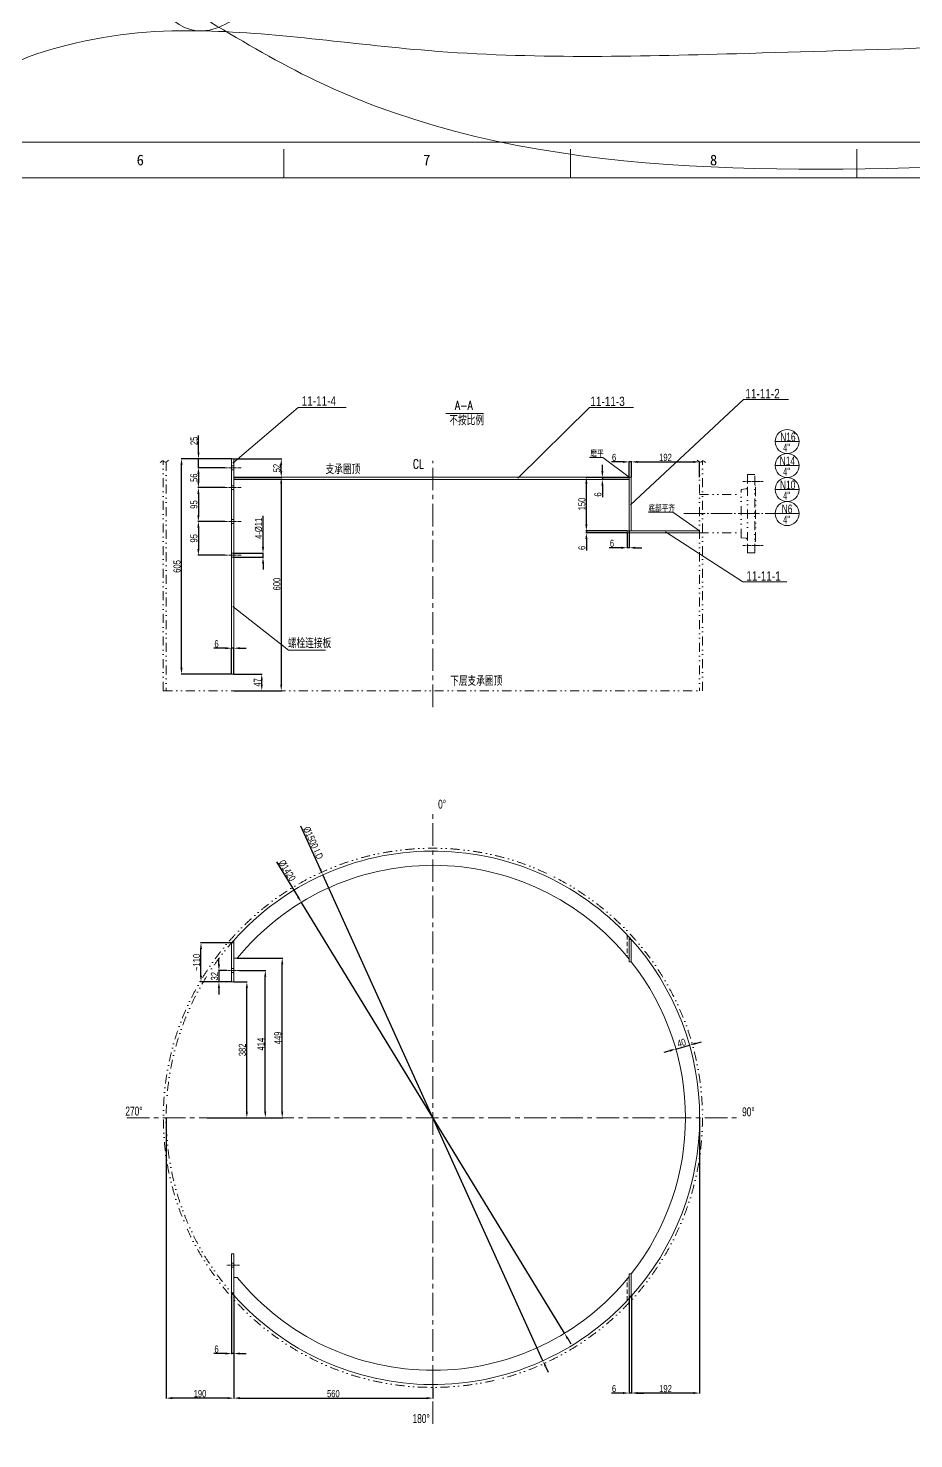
# Model space of a CAD drawing. Header units: millimetres. Extents: x 8160 to 405605, y -30951 to 80400.
# Drawn here: x 223428 to 233389, y 18346 to 34210 of the extents above; entities that cross this region are included whole.
import ezdxf

# ---------------------------------------------------------------- set-up
doc = ezdxf.new("R2010")
doc.units = ezdxf.units.MM
for name, pattern in [('ACAD_ISO04W100', [30.5, 24, -3, 0.5, -3]), ('CENTER', [50.8, 31.75, -6.35, 6.35, -6.35]), ('DIVIDE', [31.75, 12.7, -6.35, 0, -6.35, 0, -6.35]), ('HIDDEN', [9.525, 6.35, -3.175])]:
    doc.linetypes.add(name, pattern=pattern)
doc.layers.get('0').update_dxf_attribs({"lineweight": 13})
doc.layers.get('Defpoints').update_dxf_attribs({"lineweight": 13})
for name, color, linetype, lineweight in [('CENTER', 1, 'CENTER', 13), ('DIM', 7, 'Continuous', 13), ('DIVIDE', 3, 'DIVIDE', 13), ('HIDDEN', 6, 'HIDDEN', 13), ('PROFILE', 4, 'Continuous', 15), ('SEE', 2, 'Continuous', 13)]:
    doc.layers.add(name, color=color, linetype=linetype, lineweight=lineweight)
doc.styles.add('HZ', font='txt.shx', dxfattribs={"width": 0.75, "bigfont": 'tcc_hzdx.shx'})
doc.styles.add('HZDX', font='tcc_simp.shx', dxfattribs={"width": 0.8, "height": 80, "bigfont": 'hzdx.shx'})
doc.styles.add('图签', font='SimSun.ttf', dxfattribs={"height": 3})
doc.dimstyles.new('uni', dxfattribs={"dimtxt": 90, "dimasz": 70, "dimexe": 5, "dimexo": 0.625, "dimgap": 10, "dimtad": 1, "dimdec": 0, "dimdsep": 46, "dimtxsty": 'HZDX', "dimcen": 2.5, "dimadec": 0, "dimazin": 0, "dimtfac": 1, "dimtdec": 0, "dimtmove": 0, "dimatfit": 3, "dimfxl": 0, "dimarcsym": 0})

# ---------------------------------------------------------------- blocks, each defined once
blk = doc.blocks.new('*D214')
at = {"layer": 'Defpoints', "color": 0}
for p in [(225740, 29367), (226274, 29367), (225740, 29159)]:
    blk.add_point(p, dxfattribs=at)
at = {"layer": 'DIM', "color": 0, "lineweight": -2}
for p, q in [((225740, 29367), (226279, 29367)), ((226274, 29229), (226274, 29297)), ((225740, 29159), (226279, 29159))]:
    blk.add_line(p, q, dxfattribs=at)
at = {"layer": 'DIM', "color": 0}
for points in [[(226262, 29297), (226285, 29297), (226274, 29367)], [(226262, 29229), (226285, 29229), (226274, 29159)]]:
    blk.add_solid(points, dxfattribs=at)
at = {"layer": 'DIM', "color": 0, "insert": (226224, 29263), "char_height": 80, "attachment_point": 5, "rotation": 90, "style": 'HZDX'}
blk.add_mtext('52', dxfattribs=at)
blk = doc.blocks.new('*D215')
at = {"layer": 'Defpoints', "color": 0}
for p in [(225740, 29159), (225740, 26759), (226274, 26759)]:
    blk.add_point(p, dxfattribs=at)
at = {"layer": 'DIM', "color": 0, "lineweight": -2}
for p, q in [((225741, 29159), (226279, 29159)), ((226274, 29089), (226274, 26829)), ((225740, 26759), (226279, 26759))]:
    blk.add_line(p, q, dxfattribs=at)
at = {"layer": 'DIM', "color": 0}
for points in [[(226262, 29089), (226285, 29089), (226274, 29159)], [(226262, 26829), (226285, 26829), (226274, 26759)]]:
    blk.add_solid(points, dxfattribs=at)
at = {"layer": 'DIM', "color": 0, "insert": (226224, 27959), "char_height": 80, "attachment_point": 5, "rotation": 90, "style": 'HZDX'}
blk.add_mtext('600', dxfattribs=at)
blk = doc.blocks.new('*D220')
at = {"layer": 'Defpoints', "color": 0}
for p in [(225343, 29367), (225716, 29367), (225640, 29267)]:
    blk.add_point(p, dxfattribs=at)
at = {"layer": 'DIM', "color": 0, "lineweight": -2}
for p, q in [((225343, 29437), (225343, 29631)), ((225715, 29367), (225338, 29367)), ((225343, 29267), (225343, 29367)), ((225640, 29267), (225338, 29267)), ((225343, 29197), (225343, 29127))]:
    blk.add_line(p, q, dxfattribs=at)
at = {"layer": 'DIM', "color": 0}
for points in [[(225332, 29437), (225355, 29437), (225343, 29367)], [(225332, 29197), (225355, 29197), (225343, 29267)]]:
    blk.add_solid(points, dxfattribs=at)
at = {"layer": 'DIM', "color": 0, "insert": (225293, 29569), "char_height": 80, "attachment_point": 5, "rotation": 90, "style": 'HZDX'}
blk.add_mtext('25', dxfattribs=at)
blk = doc.blocks.new('*D221')
at = {"layer": 'Defpoints', "color": 0}
for p in [(225640, 29267), (225342, 29043), (225640, 29043)]:
    blk.add_point(p, dxfattribs=at)
at = {"layer": 'DIM', "color": 0, "lineweight": -2}
for p, q in [((225640, 29267), (225337, 29267)), ((225342, 29197), (225342, 29113)), ((225640, 29043), (225337, 29043))]:
    blk.add_line(p, q, dxfattribs=at)
at = {"layer": 'DIM', "color": 0}
for points in [[(225330, 29197), (225354, 29197), (225342, 29267)], [(225330, 29113), (225354, 29113), (225342, 29043)]]:
    blk.add_solid(points, dxfattribs=at)
at = {"layer": 'DIM', "color": 0, "insert": (225292, 29155), "char_height": 80, "attachment_point": 5, "rotation": 90, "style": 'HZDX'}
blk.add_mtext('56', dxfattribs=at)
blk = doc.blocks.new('*D222')
at = {"layer": 'Defpoints', "color": 0}
for p in [(225640, 29043), (225342, 28663), (225640, 28663)]:
    blk.add_point(p, dxfattribs=at)
at = {"layer": 'DIM', "color": 0, "lineweight": -2}
for p, q in [((225640, 29043), (225337, 29043)), ((225342, 28973), (225342, 28733)), ((225640, 28663), (225337, 28663))]:
    blk.add_line(p, q, dxfattribs=at)
at = {"layer": 'DIM', "color": 0}
for points in [[(225330, 28973), (225354, 28973), (225342, 29043)], [(225330, 28733), (225354, 28733), (225342, 28663)]]:
    blk.add_solid(points, dxfattribs=at)
at = {"layer": 'DIM', "color": 0, "insert": (225292, 28853), "char_height": 80, "attachment_point": 5, "rotation": 90, "style": 'HZDX'}
blk.add_mtext('95', dxfattribs=at)
blk = doc.blocks.new('*D216')
at = {"layer": 'Defpoints', "color": 0}
for p in [(225740, 28305), (225740, 28261), (226069, 28305)]:
    blk.add_point(p, dxfattribs=at)
at = {"layer": 'DIM', "color": 0, "lineweight": -2}
for p, q in [((226069, 28375), (226069, 28727)), ((225740, 28305), (226074, 28305)), ((225740, 28261), (226074, 28261)), ((226069, 28261), (226069, 28305)), ((226069, 28191), (226069, 28121))]:
    blk.add_line(p, q, dxfattribs=at)
at = {"layer": 'DIM', "color": 0}
for points in [[(226057, 28375), (226081, 28375), (226069, 28305)], [(226057, 28191), (226081, 28191), (226069, 28261)]]:
    blk.add_solid(points, dxfattribs=at)
at = {"layer": 'DIM', "color": 0, "insert": (226019, 28586), "char_height": 80, "attachment_point": 5, "rotation": 90, "style": 'HZDX'}
blk.add_mtext('4-%%C11', dxfattribs=at)
blk = doc.blocks.new('*D223')
at = {"layer": 'Defpoints', "color": 0}
for p in [(225640, 28663), (225342, 28283), (225640, 28283)]:
    blk.add_point(p, dxfattribs=at)
at = {"layer": 'DIM', "color": 0, "lineweight": -2}
for p, q in [((225640, 28663), (225337, 28663)), ((225342, 28593), (225342, 28353)), ((225640, 28283), (225337, 28283))]:
    blk.add_line(p, q, dxfattribs=at)
at = {"layer": 'DIM', "color": 0}
for points in [[(225330, 28593), (225354, 28593), (225342, 28663)], [(225330, 28353), (225354, 28353), (225342, 28283)]]:
    blk.add_solid(points, dxfattribs=at)
at = {"layer": 'DIM', "color": 0, "insert": (225292, 28473), "char_height": 80, "attachment_point": 5, "rotation": 90, "style": 'HZDX'}
blk.add_mtext('95', dxfattribs=at)
blk = doc.blocks.new('*D224')
at = {"layer": 'Defpoints', "color": 0}
for p in [(224980, 21956), (225740, 19960), (224980, 18803)]:
    blk.add_point(p, dxfattribs=at)
at = {"layer": 'DIM', "color": 0, "lineweight": -2}
for p, q in [((224980, 21955), (224980, 18798)), ((225740, 19959), (225740, 18798)), ((225670, 18803), (225050, 18803))]:
    blk.add_line(p, q, dxfattribs=at)
at = {"layer": 'DIM', "color": 0}
for points in [[(225050, 18815), (225050, 18791), (224980, 18803)], [(225670, 18815), (225670, 18791), (225740, 18803)]]:
    blk.add_solid(points, dxfattribs=at)
at = {"layer": 'DIM', "color": 0, "insert": (225360, 18853), "char_height": 80, "attachment_point": 5, "style": 'HZDX'}
blk.add_mtext('190', dxfattribs=at)
blk = doc.blocks.new('*D225')
at = {"layer": 'Defpoints', "color": 0}
for p in [(225740, 19960), (227980, 18924), (227980, 18803)]:
    blk.add_point(p, dxfattribs=at)
at = {"layer": 'DIM', "color": 0, "lineweight": -2}
for p, q in [((225740, 19959), (225740, 18798)), ((227980, 18923), (227980, 18798)), ((225810, 18803), (227910, 18803))]:
    blk.add_line(p, q, dxfattribs=at)
at = {"layer": 'DIM', "color": 0}
for points in [[(225810, 18815), (225810, 18791), (225740, 18803)], [(227910, 18815), (227910, 18791), (227980, 18803)]]:
    blk.add_solid(points, dxfattribs=at)
at = {"layer": 'DIM', "color": 0, "insert": (226860, 18853), "char_height": 80, "attachment_point": 5, "style": 'HZDX'}
blk.add_mtext('560', dxfattribs=at)
blk = doc.blocks.new('*D226')
at = {"layer": 'Defpoints', "color": 0}
for p in [(225716, 19987), (225740, 19960), (225716, 19304)]:
    blk.add_point(p, dxfattribs=at)
at = {"layer": 'DIM', "color": 0, "lineweight": -2}
for p, q in [((225716, 19987), (225716, 19299)), ((225740, 19959), (225740, 19299)), ((225646, 19304), (225516, 19304)), ((225740, 19304), (225716, 19304)), ((225810, 19304), (225880, 19304))]:
    blk.add_line(p, q, dxfattribs=at)
at = {"layer": 'DIM', "color": 0}
for points in [[(225646, 19316), (225646, 19293), (225716, 19304)], [(225810, 19316), (225810, 19293), (225740, 19304)]]:
    blk.add_solid(points, dxfattribs=at)
at = {"layer": 'DIM', "color": 0, "insert": (225546, 19354), "char_height": 80, "attachment_point": 5, "style": 'HZDX'}
blk.add_mtext('6', dxfattribs=at)
blk = doc.blocks.new('*D227')
at = {"layer": 'Defpoints', "color": 0}
for p in [(225780, 23752), (226285, 23752), (225440, 21956)]:
    blk.add_point(p, dxfattribs=at)
at = {"layer": 'DIM', "color": 0, "lineweight": -2}
for p, q in [((225780, 23752), (226290, 23752)), ((226285, 22026), (226285, 23682)), ((225440, 21956), (226290, 21956))]:
    blk.add_line(p, q, dxfattribs=at)
at = {"layer": 'DIM', "color": 0}
for points in [[(226273, 23682), (226297, 23682), (226285, 23752)], [(226273, 22026), (226297, 22026), (226285, 21956)]]:
    blk.add_solid(points, dxfattribs=at)
at = {"layer": 'DIM', "color": 0, "insert": (226235, 22854), "char_height": 80, "attachment_point": 5, "rotation": 90, "style": 'HZDX'}
blk.add_mtext('449', dxfattribs=at)
blk = doc.blocks.new('*D228')
at = {"layer": 'Defpoints', "color": 0}
for p in [(226741, 24688), (229218, 19223)]:
    blk.add_point(p, dxfattribs=at)
at = {"layer": 'DIM', "color": 0, "lineweight": -2}
for p, q in [((226492, 25239), (226713, 24752)), ((229218, 19223), (226741, 24688)), ((229247, 19159), (229276, 19096))]:
    blk.add_line(p, q, dxfattribs=at)
at = {"layer": 'DIM', "color": 0}
for points in [[(226723, 24757), (226702, 24747), (226741, 24688)], [(229258, 19164), (229236, 19155), (229218, 19223)]]:
    blk.add_solid(points, dxfattribs=at)
at = {"layer": 'DIM', "color": 0, "insert": (226633, 25048), "char_height": 80, "attachment_point": 5, "rotation": 294.3789, "style": 'HZDX'}
blk.add_mtext('%%C1500 I.D', dxfattribs=at)
blk = doc.blocks.new('*D217')
at = {"layer": 'Defpoints', "color": 0}
for p in [(230712, 22729), (230866, 22773), (230866, 22773)]:
    blk.add_point(p, dxfattribs=at)
at = {"layer": 'SEE', "color": 0, "lineweight": -2}
for p, q in [((230645, 22710), (230578, 22691)), ((230712, 22729), (230866, 22773)), ((230712, 22729), (230714, 22725)), ((230866, 22772), (230868, 22768)), ((230934, 22792), (231001, 22811))]:
    blk.add_line(p, q, dxfattribs=at)
at = {"layer": 'SEE', "color": 0}
for points in [[(230642, 22722), (230648, 22699), (230712, 22729)], [(230930, 22803), (230937, 22781), (230866, 22773)]]:
    blk.add_solid(points, dxfattribs=at)
at = {"layer": 'SEE', "color": 0, "insert": (230776, 22799), "char_height": 80, "attachment_point": 5, "rotation": 15.8117, "style": 'HZDX'}
blk.add_mtext('40', dxfattribs=at)
blk = doc.blocks.new('*D218')
at = {"layer": 'Defpoints', "color": 0}
for p in [(225740, 26947), (226055, 26947), (225768, 26759)]:
    blk.add_point(p, dxfattribs=at)
at = {"layer": 'DIM', "color": 0, "lineweight": -2}
for p, q in [((225740, 26947), (226060, 26947)), ((226055, 26829), (226055, 26877)), ((225768, 26759), (226060, 26759))]:
    blk.add_line(p, q, dxfattribs=at)
at = {"layer": 'DIM', "color": 0}
for points in [[(226043, 26877), (226066, 26877), (226055, 26947)], [(226043, 26829), (226066, 26829), (226055, 26759)]]:
    blk.add_solid(points, dxfattribs=at)
at = {"layer": 'DIM', "color": 0, "insert": (226005, 26853), "char_height": 80, "attachment_point": 5, "rotation": 90, "style": 'HZDX'}
blk.add_mtext('47', dxfattribs=at)
blk = doc.blocks.new('*D229')
at = {"layer": 'Defpoints', "color": 0}
for p in [(230980, 21956), (230212, 19951), (230212, 18860)]:
    blk.add_point(p, dxfattribs=at)
at = {"layer": 'DIM', "color": 0, "lineweight": -2}
for p, q in [((230980, 21955), (230980, 18855)), ((230212, 19950), (230212, 18855)), ((230910, 18860), (230282, 18860))]:
    blk.add_line(p, q, dxfattribs=at)
at = {"layer": 'DIM', "color": 0}
for points in [[(230282, 18872), (230282, 18849), (230212, 18860)], [(230910, 18872), (230910, 18849), (230980, 18860)]]:
    blk.add_solid(points, dxfattribs=at)
at = {"layer": 'DIM', "color": 0, "insert": (230596, 18910), "char_height": 80, "attachment_point": 5, "style": 'HZDX'}
blk.add_mtext('192', dxfattribs=at)
blk = doc.blocks.new('*D230')
at = {"layer": 'Defpoints', "color": 0}
for p in [(230188, 19925), (230212, 19951), (230188, 18860)]:
    blk.add_point(p, dxfattribs=at)
at = {"layer": 'DIM', "color": 0, "lineweight": -2}
for p, q in [((230188, 19924), (230188, 18855)), ((230212, 19950), (230212, 18855)), ((230118, 18860), (229988, 18860)), ((230212, 18860), (230188, 18860)), ((230282, 18860), (230352, 18860))]:
    blk.add_line(p, q, dxfattribs=at)
at = {"layer": 'DIM', "color": 0}
for points in [[(230118, 18872), (230118, 18849), (230188, 18860)], [(230282, 18872), (230282, 18849), (230212, 18860)]]:
    blk.add_solid(points, dxfattribs=at)
at = {"layer": 'DIM', "color": 0, "insert": (230018, 18910), "char_height": 80, "attachment_point": 5, "style": 'HZDX'}
blk.add_mtext('6', dxfattribs=at)
blk = doc.blocks.new('*D231')
at = {"layer": 'Defpoints', "color": 0}
for p in [(229706, 29159), (230164, 29159), (230164, 28559)]:
    blk.add_point(p, dxfattribs=at)
at = {"layer": 'DIM', "color": 0, "lineweight": -2}
for p, q in [((230163, 29159), (229701, 29159)), ((229706, 28629), (229706, 29089)), ((230163, 28559), (229701, 28559))]:
    blk.add_line(p, q, dxfattribs=at)
at = {"layer": 'DIM', "color": 0}
for points in [[(229694, 29089), (229718, 29089), (229706, 29159)], [(229694, 28629), (229718, 28629), (229706, 28559)]]:
    blk.add_solid(points, dxfattribs=at)
at = {"layer": 'DIM', "color": 0, "insert": (229656, 28859), "char_height": 80, "attachment_point": 5, "rotation": 90, "style": 'HZDX'}
blk.add_mtext('150', dxfattribs=at)
blk = doc.blocks.new('*D232')
at = {"layer": 'Defpoints', "color": 0}
for p in [(230164, 28559), (229706, 28535), (230164, 28535)]:
    blk.add_point(p, dxfattribs=at)
at = {"layer": 'DIM', "color": 0, "lineweight": -2}
for p, q in [((230163, 28559), (229701, 28559)), ((229706, 28629), (229706, 28699)), ((229706, 28559), (229706, 28535)), ((230163, 28535), (229701, 28535)), ((229706, 28465), (229706, 28336))]:
    blk.add_line(p, q, dxfattribs=at)
at = {"layer": 'DIM', "color": 0}
for points in [[(229694, 28629), (229718, 28629), (229706, 28559)], [(229694, 28465), (229718, 28465), (229706, 28535)]]:
    blk.add_solid(points, dxfattribs=at)
at = {"layer": 'DIM', "color": 0, "insert": (229656, 28366), "char_height": 80, "attachment_point": 5, "rotation": 90, "style": 'HZDX'}
blk.add_mtext('6', dxfattribs=at)
blk = doc.blocks.new('*D219')
at = {"layer": 'Defpoints', "color": 0}
for p in [(230188, 28559), (230164, 28535), (230164, 28367)]:
    blk.add_point(p, dxfattribs=at)
at = {"layer": 'DIM', "color": 0, "lineweight": -2}
for p, q in [((230188, 28559), (230188, 28362)), ((230164, 28535), (230164, 28362)), ((230094, 28367), (229964, 28367)), ((230188, 28367), (230164, 28367)), ((230258, 28367), (230328, 28367))]:
    blk.add_line(p, q, dxfattribs=at)
at = {"layer": 'DIM', "color": 0}
for points in [[(230094, 28379), (230094, 28355), (230164, 28367)], [(230258, 28379), (230258, 28355), (230188, 28367)]]:
    blk.add_solid(points, dxfattribs=at)
at = {"layer": 'DIM', "color": 0, "insert": (229994, 28417), "char_height": 80, "attachment_point": 5, "style": 'HZDX'}
blk.add_mtext('6', dxfattribs=at)
blk = doc.blocks.new('*D233')
at = {"layer": 'Defpoints', "color": 0}
for p in [(225573, 23484), (225662, 23612), (225715, 23484)]:
    blk.add_point(p, dxfattribs=at)
at = {"layer": 'DIM', "color": 0, "lineweight": -2}
for p, q in [((225573, 23682), (225573, 23752)), ((225661, 23612), (225568, 23612)), ((225714, 23484), (225568, 23484)), ((225573, 23612), (225573, 23484)), ((225573, 23414), (225573, 23344))]:
    blk.add_line(p, q, dxfattribs=at)
at = {"layer": 'DIM', "color": 0}
for points in [[(225561, 23682), (225585, 23682), (225573, 23612)], [(225561, 23414), (225585, 23414), (225573, 23484)]]:
    blk.add_solid(points, dxfattribs=at)
at = {"layer": 'DIM', "color": 0, "insert": (225523, 23548), "char_height": 80, "attachment_point": 5, "rotation": 90, "style": 'HZDX'}
blk.add_mtext('32', dxfattribs=at)
blk = doc.blocks.new('*D234')
at = {"layer": 'Defpoints', "color": 0}
for p in [(225371, 23924), (225716, 23924), (225716, 23484)]:
    blk.add_point(p, dxfattribs=at)
at = {"layer": 'DIM', "color": 0, "lineweight": -2}
for p, q in [((225715, 23924), (225366, 23924)), ((225371, 23554), (225371, 23854)), ((225715, 23484), (225366, 23484))]:
    blk.add_line(p, q, dxfattribs=at)
at = {"layer": 'DIM', "color": 0}
for points in [[(225360, 23854), (225383, 23854), (225371, 23924)], [(225360, 23554), (225383, 23554), (225371, 23484)]]:
    blk.add_solid(points, dxfattribs=at)
at = {"layer": 'DIM', "color": 0, "insert": (225321, 23704), "char_height": 80, "attachment_point": 5, "rotation": 90, "style": 'HZDX'}
blk.add_mtext('~110', dxfattribs=at)
blk = doc.blocks.new('*D235')
at = {"layer": 'Defpoints', "color": 0}
for p in [(229886, 29135), (230188, 29159), (230188, 29135)]:
    blk.add_point(p, dxfattribs=at)
at = {"layer": 'DIM', "color": 0, "lineweight": -2}
for p, q in [((229886, 29229), (229886, 29299)), ((230187, 29159), (229881, 29159)), ((230187, 29135), (229881, 29135)), ((229886, 29159), (229886, 29135)), ((229886, 29065), (229886, 28936))]:
    blk.add_line(p, q, dxfattribs=at)
at = {"layer": 'DIM', "color": 0}
for points in [[(229874, 29229), (229898, 29229), (229886, 29159)], [(229874, 29065), (229898, 29065), (229886, 29135)]]:
    blk.add_solid(points, dxfattribs=at)
at = {"layer": 'DIM', "color": 0, "insert": (229836, 28966), "char_height": 80, "attachment_point": 5, "rotation": 90, "style": 'HZDX'}
blk.add_mtext('6', dxfattribs=at)
blk = doc.blocks.new('*D236')
at = {"layer": 'Defpoints', "color": 0}
for p in [(225152, 29367), (225716, 29367), (225716, 26947)]:
    blk.add_point(p, dxfattribs=at)
at = {"layer": 'DIM', "color": 0, "lineweight": -2}
for p, q in [((225715, 29367), (225147, 29367)), ((225152, 27017), (225152, 29297)), ((225715, 26947), (225147, 26947))]:
    blk.add_line(p, q, dxfattribs=at)
at = {"layer": 'DIM', "color": 0}
for points in [[(225140, 29297), (225164, 29297), (225152, 29367)], [(225140, 27017), (225164, 27017), (225152, 26947)]]:
    blk.add_solid(points, dxfattribs=at)
at = {"layer": 'DIM', "color": 0, "insert": (225102, 28157), "char_height": 80, "attachment_point": 5, "rotation": 90, "style": 'HZDX'}
blk.add_mtext('605', dxfattribs=at)
blk = doc.blocks.new('*D237')
at = {"layer": 'Defpoints', "color": 0}
for p in [(230212, 29333), (230188, 29159), (230212, 29159)]:
    blk.add_point(p, dxfattribs=at)
at = {"layer": 'DIM', "color": 0, "lineweight": -2}
for p, q in [((230118, 29333), (229988, 29333)), ((230188, 29160), (230188, 29338)), ((230212, 29333), (230188, 29333)), ((230212, 29160), (230212, 29338)), ((230282, 29333), (230352, 29333))]:
    blk.add_line(p, q, dxfattribs=at)
at = {"layer": 'DIM', "color": 0}
for points in [[(230118, 29344), (230118, 29321), (230188, 29333)], [(230282, 29344), (230282, 29321), (230212, 29333)]]:
    blk.add_solid(points, dxfattribs=at)
at = {"layer": 'DIM', "color": 0, "insert": (230018, 29383), "char_height": 80, "attachment_point": 5, "style": 'HZDX'}
blk.add_mtext('6', dxfattribs=at)
blk = doc.blocks.new('*D747')
at = {"layer": 'Defpoints', "color": 0}
for p in [(225740, 23484), (225887, 23484), (225440, 21956)]:
    blk.add_point(p, dxfattribs=at)
at = {"layer": 'DIM', "color": 0, "lineweight": -2}
for p, q in [((225740, 23484), (225892, 23484)), ((225887, 22026), (225887, 23414)), ((225441, 21956), (225892, 21956))]:
    blk.add_line(p, q, dxfattribs=at)
at = {"layer": 'DIM', "color": 0}
for points in [[(225875, 23414), (225899, 23414), (225887, 23484)], [(225875, 22026), (225899, 22026), (225887, 21956)]]:
    blk.add_solid(points, dxfattribs=at)
at = {"layer": 'DIM', "color": 0, "insert": (225837, 22720), "char_height": 80, "attachment_point": 5, "rotation": 90, "style": 'HZDX'}
blk.add_mtext('382', dxfattribs=at)
blk = doc.blocks.new('*D748')
at = {"layer": 'Defpoints', "color": 0}
for p in [(225805, 23612), (226095, 23612), (225441, 21956)]:
    blk.add_point(p, dxfattribs=at)
at = {"layer": 'DIM', "color": 0, "lineweight": -2}
for p, q in [((225806, 23612), (226100, 23612)), ((226095, 22026), (226095, 23542)), ((225442, 21956), (226100, 21956))]:
    blk.add_line(p, q, dxfattribs=at)
at = {"layer": 'DIM', "color": 0}
for points in [[(226083, 23542), (226106, 23542), (226095, 23612)], [(226083, 22026), (226106, 22026), (226095, 21956)]]:
    blk.add_solid(points, dxfattribs=at)
at = {"layer": 'DIM', "color": 0, "insert": (226045, 22784), "char_height": 80, "attachment_point": 5, "rotation": 90, "style": 'HZDX'}
blk.add_mtext('414', dxfattribs=at)
blk = doc.blocks.new('*D749')
at = {"layer": 'Defpoints', "color": 0}
for p in [(226500, 24379), (229460, 19532)]:
    blk.add_point(p, dxfattribs=at)
at = {"layer": 'DIM', "color": 0, "lineweight": -2}
for p, q in [((226221, 24835), (226463, 24439)), ((229460, 19532), (226500, 24379)), ((229496, 19472), (229533, 19412))]:
    blk.add_line(p, q, dxfattribs=at)
at = {"layer": 'DIM', "color": 0}
for points in [[(226473, 24445), (226453, 24433), (226500, 24379)], [(229506, 19478), (229486, 19466), (229460, 19532)]]:
    blk.add_solid(points, dxfattribs=at)
at = {"layer": 'DIM', "color": 0, "insert": (226340, 24737), "char_height": 80, "attachment_point": 5, "rotation": 301.4095, "style": 'HZDX'}
blk.add_mtext('%%c1420', dxfattribs=at)
blk = doc.blocks.new('*D750')
at = {"layer": 'Defpoints', "color": 0}
for p in [(230980, 29333), (230212, 29159), (230980, 29159)]:
    blk.add_point(p, dxfattribs=at)
at = {"layer": 'DIM', "color": 0, "lineweight": -2}
for p, q in [((230212, 29160), (230212, 29338)), ((230282, 29333), (230910, 29333)), ((230980, 29160), (230980, 29338))]:
    blk.add_line(p, q, dxfattribs=at)
at = {"layer": 'DIM', "color": 0}
for points in [[(230282, 29344), (230282, 29321), (230212, 29333)], [(230910, 29344), (230910, 29321), (230980, 29333)]]:
    blk.add_solid(points, dxfattribs=at)
at = {"layer": 'DIM', "color": 0, "insert": (230596, 29383), "char_height": 80, "attachment_point": 5, "style": 'HZDX'}
blk.add_mtext('192', dxfattribs=at)
blk = doc.blocks.new('*D751')
at = {"layer": 'Defpoints', "color": 0}
for p in [(225716, 27237), (225716, 26947), (225740, 26947)]:
    blk.add_point(p, dxfattribs=at)
at = {"layer": 'DIM', "color": 0, "lineweight": -2}
for p, q in [((225646, 27237), (225516, 27237)), ((225716, 26948), (225716, 27242)), ((225740, 27237), (225716, 27237)), ((225740, 26948), (225740, 27242)), ((225810, 27237), (225880, 27237))]:
    blk.add_line(p, q, dxfattribs=at)
at = {"layer": 'DIM', "color": 0}
for points in [[(225646, 27249), (225646, 27226), (225716, 27237)], [(225810, 27249), (225810, 27226), (225740, 27237)]]:
    blk.add_solid(points, dxfattribs=at)
at = {"layer": 'DIM', "color": 0, "insert": (225546, 27287), "char_height": 80, "attachment_point": 5, "style": 'HZDX'}
blk.add_mtext('6', dxfattribs=at)

msp = doc.modelspace()

# ---------------------------------------------------------------- linework, layer by layer
at = {"color": 7}
for p, q in [((239597.9, 32929.2), (205957.9, 32929.2)), ((226301.9, 32529.2), (226301.9, 32849.2)), ((229525.9, 32529.2), (229525.9, 32849.2)), ((232749.9, 32529.2), (232749.9, 32849.2)), ((239197.9, 32529.2), (206957.9, 32529.2))]:
    msp.add_line(p, q, dxfattribs=at)
at = {"layer": 'CENTER', "color": 7}
for p, q in [((225821.9, 29267.3), (225640.2, 29267.3)), ((225821.9, 29043.3), (225640.2, 29043.3)), ((231464.4, 29111.3), (231695.4, 29111.3)), ((225821.9, 28663.3), (225640.2, 28663.3)), ((225821.9, 28283.3), (225640.2, 28283.3)), ((231464.4, 28391.3), (231695.4, 28391.3)), ((225805, 23611.7), (225661.7, 23611.7)), ((225805, 20299.7), (225661.7, 20299.7))]:
    msp.add_line(p, q, dxfattribs=at)
at = {"layer": 'CENTER', "color": 7, "ltscale": 8}
for p, q in [((227979.7, 26575), (227979.7, 29343.7)), ((227979.7, 18512.3), (227979.7, 25399)), ((224536.4, 21955.7), (231423.1, 21955.7))]:
    msp.add_line(p, q, dxfattribs=at)
at = {"layer": 'CENTER', "color": 7, "linetype": 'ACAD_ISO04W100', "ltscale": 10}
msp.add_line((230802.1, 28751.3), (231829.1, 28751.3), dxfattribs=at)
at = {"layer": 'DIM', "color": 7}
for p, q in [((228125.4, 29876.2), (228550.1, 29876.2)), ((229741.4, 29380.5), (229891.5, 29380.5)), ((229891.5, 29380.5), (230187.7, 29159.3)), ((230403.7, 28765.7), (230677.7, 28765.7)), ((230677.7, 28765.7), (230979.7, 28559.3)), ((226356.3, 27215.4), (225727.9, 27708)), ((226773.4, 27215.4), (226356.3, 27215.4))]:
    msp.add_line(p, q, dxfattribs=at)
at = {"layer": 'DIM', "color": 1}
for points in [[(225478.3, 34277), (226653, 33625.1), (234320.3, 32668.2), (243816.1, 33299.2), (246100.2, 34016.3), (247144.3, 36428.3), (241010, 40600.4), (232852.6, 41643.5), (228610.7, 41773.8), (226457.2, 40404.9), (225413, 39101.1), (224499.4, 36949.8), (225543.6, 34211.8), (225804.6, 34342.2)], [(222018.4, 15813.8), (222777.9, 9169.2), (222131.5, 7174.1), (225466.7, 6891.7), (230497.7, 6778.8), (237733.4, 6496.5), (242934.1, 6948.2), (243499.3, 8868.1), (243612.4, 14402.1), (242538.4, 16943.1), (243786.7, 29342.9), (243156.6, 30042.3), (241511.3, 32315.2), (240526.1, 32975.8), (236925.7, 33958.7), (233705.2, 33993.6), (231394.9, 33923.7), (227929.4, 33958.7), (225329, 34181.5), (223763.8, 33993.6), (222713.6, 33329.3), (222713.6, 32529.2), (222021.3, 28524.1), (222283.3, 25884.9), (222748.9, 18798.7), (222099.9, 16081.9), (222007.2, 15804.1)]]:
    msp.add_spline(points, degree=3, dxfattribs=at)
at = {"layer": 'DIVIDE', "color": 7, "ltscale": 8}
for p, q in [((224947.7, 26759.3), (224947.7, 29343.7)), ((224979.7, 29332.5), (224979.7, 26759.3)), ((230979.7, 29332.5), (230979.7, 26759.3)), ((231011.7, 26759.3), (231011.7, 29343.7)), ((231519.7, 29191.3), (231599.7, 29191.3)), ((231519.7, 29191.3), (231519.7, 29052.6)), ((231599.7, 28311.3), (231599.7, 29191.3)), ((231519.7, 29052.6), (231519.7, 28450.1)), ((231599.7, 29063.3), (231607.7, 29063.3)), ((231607.7, 28439.3), (231607.7, 29063.3)), ((230979.7, 28967.3), (231447.7, 28967.3)), ((231447.7, 29022.5), (231498.6, 29028.7)), ((231447.7, 28480.2), (231447.7, 29022.5)), ((230979.7, 28535.3), (231447.7, 28535.3)), ((231447.7, 28480.2), (231498.6, 28473.9)), ((231519.7, 28311.3), (231519.7, 28450.1)), ((231599.7, 28439.3), (231607.7, 28439.3)), ((231519.7, 28311.3), (231599.7, 28311.3)), ((224947.7, 26759.3), (231011.7, 26759.3))]:
    msp.add_line(p, q, dxfattribs=at)
msp.add_circle((227979.7, 21955.7), 3032, dxfattribs=at)
for centre, radius, start, end in [((231495.7, 29052.6), 24, 277, 0), ((231495.7, 28450.1), 24, 0, 83), ((227979.7, 21955.7), 3000, 138.30245, 221.69755)]:
    msp.add_arc(centre, radius, start, end, dxfattribs=at)
at = {"layer": 'HIDDEN', "color": 7, "ltscale": 8}
for p, q in [((230163.7, 24012.4), (230163.7, 23771.1)), ((230163.7, 19898.9), (230163.7, 20140.2))]:
    msp.add_line(p, q, dxfattribs=at)
at = {"layer": 'PROFILE', "color": 7}
for p, q in [((225715.7, 29367.3), (225715.7, 26947.3)), ((225739.7, 29367.3), (225715.7, 29367.3)), ((225739.7, 29367.3), (225739.7, 26947.3)), ((225739.7, 29289.3), (225715.7, 29289.3)), ((225739.7, 29245.3), (225715.7, 29245.3)), ((225739.7, 29065.3), (225715.7, 29065.3)), ((225739.7, 29159.3), (230211.7, 29159.3)), ((225739.7, 29135.3), (230187.7, 29135.3)), ((230187.7, 29159.3), (230187.7, 28559.3)), ((230211.7, 29159.3), (230211.7, 28559.3)), ((225739.7, 29021.3), (225715.7, 29021.3)), ((225739.7, 28685.3), (225715.7, 28685.3)), ((225739.7, 28641.3), (225715.7, 28641.3)), ((230163.7, 28559.3), (230979.7, 28559.3)), ((230163.7, 28559.3), (230163.7, 28535.3)), ((230979.7, 28535.3), (230979.7, 28559.3)), ((230163.7, 28535.3), (230979.7, 28535.3)), ((225739.7, 28305.3), (225715.7, 28305.3)), ((225739.7, 28261.3), (225715.7, 28261.3)), ((225739.7, 26947.3), (225715.7, 26947.3)), ((230187.7, 23711.7), (230187.7, 23986.6)), ((230211.7, 23960.2), (230187.7, 23960.2)), ((230211.7, 23711.7), (230211.7, 23960.2)), ((225715.7, 23924), (225715.7, 23483.7)), ((225715.7, 23924), (225739.7, 23924)), ((225739.7, 23951.2), (225739.7, 23483.7)), ((225779.7, 23751.7), (225739.7, 23751.7)), ((230211.7, 23711.7), (230187.7, 23711.7)), ((225739.7, 23633.7), (225715.7, 23633.7)), ((225739.7, 23589.7), (225715.7, 23589.7)), ((225739.7, 23483.7), (225715.7, 23483.7)), ((225739.7, 20427.7), (225715.7, 20427.7)), ((225715.7, 19987.3), (225715.7, 20427.7)), ((225739.7, 20321.7), (225715.7, 20321.7)), ((225739.7, 20427.7), (225739.7, 19960.1)), ((225739.7, 20277.7), (225715.7, 20277.7)), ((225779.7, 20159.7), (225739.7, 20159.7)), ((230187.7, 20199.6), (230187.7, 19924.7)), ((230211.7, 20199.6), (230187.7, 20199.6)), ((230211.7, 20199.6), (230211.7, 19951.1)), ((225715.7, 19987.3), (225739.7, 19987.3)), ((230211.7, 19951.1), (230187.7, 19951.1))]:
    msp.add_line(p, q, dxfattribs=at)
for radius, start, end in [(3000, 42.60822, 138.30245), (2840, 38.97096, 140.773), (3000, 317.39178, 42.60822), (2840, 321.80543, 38.19457), (2840, 219.227, 321.02904), (3000, 221.69755, 317.39178)]:
    msp.add_arc((227979.7, 21955.7), radius, start, end, dxfattribs=at)
at = {"layer": 'SEE', "color": 7}
for p, q in [((231473.8, 30033.5), (230202.2, 28850.5)), ((231977.9, 30033.5), (231473.8, 30033.5)), ((226463, 29946.3), (225729.2, 29319)), ((227002.6, 29946.3), (226463, 29946.3)), ((229742.4, 29946.3), (228935.9, 29151.5)), ((230235, 29946.3), (229742.4, 29946.3)), ((232099.1, 29561.3), (231829.1, 29561.3)), ((232099.1, 29291.3), (231829.1, 29291.3)), ((232099.1, 29021.3), (231829.1, 29021.3)), ((232099.1, 28751.3), (231829.1, 28751.3)), ((231465.9, 27982.2), (230595.9, 28547.1)), ((231960.6, 27982.2), (231465.9, 27982.2))]:
    msp.add_line(p, q, dxfattribs=at)
for centre in [(231964.1, 29561.3), (231964.1, 29291.3), (231964.1, 29021.3), (231964.1, 28751.3)]:
    msp.add_circle(centre, 135, dxfattribs=at)
for points in [[(224913.3, 29326.1), (224947.5, 29343.9), (224959.4, 29332), (225005.4, 29352.8)], [(231046.1, 29326.1), (231011.9, 29343.9), (231000.1, 29332), (230954, 29352.8)]]:
    msp.add_spline(points, degree=3, dxfattribs=at)

# ---------------------------------------------------------------- texts
at = {"color": 7, "style": '图签'}
for s, p in [('6', (224647.7, 32668.2)), ('7', (227869, 32668.2)), ('8', (231096.3, 32668.2))]:
    msp.add_text(s, height=120, dxfattribs=at).set_placement(p)
at = {"layer": 'DIM', "color": 7}
for s, height, style, width, p in [('A-A', 100, 'HZ', 0.75, (228228.5, 29918)), ('不按比例', 100, 'HZ', 0.75, (228164.8, 29745.7)), ('CL', 100, 'HZ', 0.75, (227754.7, 29259.3)), ('磨平', 72, 'HZDX', 0.8, (229750.5, 29386.2)), ('支承圈顶', 100, 'HZ', 0.75, (226772, 29196.2)), ('底部平齐', 72, 'HZDX', 0.8, (230403.4, 28771.4)), ('螺栓连接板', 100, 'HZ', 0.75, (226348.8, 27239.8)), ('下层支承圈顶', 100, 'HZ', 0.75, (228174.1, 26814.9))]:
    msp.add_text(s, height=height, dxfattribs=dict(at, style=style, width=width)).set_placement(p)
at = {"layer": 'SEE', "color": 7, "style": 'HZDX'}
for s, height, width, p in [('11-11-2', 104.92, 0.8, (231494.2, 30048.7)), ('11-11-4', 104.92, 0.8, (226503.8, 29966.4)), ('11-11-3', 104.92, 0.8, (229751, 29961.6)), ('N16', 100, 0.7, (231887.3, 29563.3)), ('4"', 90, 0.7, (231919.7, 29448.9)), ('N14', 100, 0.7, (231881.2, 29293.3)), ('4"', 90, 0.7, (231919.7, 29178.9)), ('N10', 100, 0.7, (231884.3, 29023.3)), ('4"', 90, 0.7, (231919.7, 28908.9)), ('N6', 100, 0.7, (231903.8, 28753.3)), ('4"', 90, 0.7, (231919.7, 28638.9)), ('11-11-1', 104.92, 0.8, (231505.2, 27997.4)), ('0%%D', 100, 0.7, (228038.2, 25433)), ('270%%D', 100, 0.7, (224520.7, 21981.3)), ('90%%D', 100, 0.7, (231457.6, 21973.5)), ('180%%D', 100, 0.7, (227751, 18523.1))]:
    msp.add_text(s, height=height, dxfattribs=dict(at, width=width)).set_placement(p)

# ---------------------------------------------------------------- dimensions: what is measured, and where the dimension line sits
at = {"layer": 'DIM', "color": 7}
for base, p1, p2, angle, text, picture, middle in [((225343.2, 29367.3), (225640.2, 29267.3), (225715.7, 29367.3), 90, '25', '*D220', (225293.2, 29569.1)), ((225152.2, 29367.3), (225715.7, 26947.3), (225715.7, 29367.3), 90, '605', '*D236', (225102.2, 28157.3)), ((226273.8, 29367.3), (225739.7, 29159.3), (225739.7, 29367.3), 90, '52', '*D214', (226223.8, 29263.3)), ((230979.7, 29332.5), (230211.7, 29159.3), (230979.7, 29159.3), 180, '192', '*D750', (230595.7, 29382.5)), ((225342.1, 29043.3), (225640.2, 29267.3), (225640.2, 29043.3), 90, '56', '*D221', (225292.1, 29155.3)), ((229886.1, 29135.3), (230187.7, 29159.3), (230187.7, 29135.3), 90, '6', '*D235', (229836.1, 28965.5)), ((225342.1, 28663.3), (225640.2, 29043.3), (225640.2, 28663.3), 90, '95', '*D222', (225292.1, 28853.3)), ((226273.8, 26759.3), (225740.3, 29159.3), (225739.7, 26759.3), 90, '600', '*D215', (226223.8, 27959.3)), ((229706, 29159.3), (230163.7, 28559.3), (230163.7, 29159.3), 90, '150', '*D231', (229656, 28859.3)), ((226069, 28305.3), (225739.7, 28261.3), (225739.7, 28305.3), 90, '4-%%C11', '*D216', (226019, 28586.4)), ((225342.1, 28283.3), (225640.2, 28663.3), (225640.2, 28283.3), 90, '95', '*D223', (225292.1, 28473.3)), ((229706, 28535.3), (230163.7, 28559.3), (230163.7, 28535.3), 90, '6', '*D232', (229656, 28365.5)), ((230163.7, 28366.9), (230187.7, 28559.3), (230163.7, 28535.3), 180, '6', '*D219', (229993.9, 28416.9)), ((225715.7, 27237.3), (225739.7, 26947.3), (225715.7, 26947.3), 180, '6', '*D751', (225545.9, 27287.3)), ((226054.6, 26947.3), (225767.8, 26759.3), (225739.7, 26947.3), 90, '47', '*D218', (226004.6, 26853.3)), ((225371.4, 23924), (225715.7, 23483.7), (225715.7, 23924), 90, '~110', '*D234', (225321.4, 23703.8)), ((226285, 23751.7), (225439.7, 21955.7), (225779.7, 23751.7), 90, '449', '*D227', (226235, 22853.7)), ((225572.9, 23483.7), (225661.7, 23611.7), (225715.1, 23483.7), 90, '32', '*D233', (225522.9, 23547.7)), ((225887.1, 23483.7), (225440.4, 21955.7), (225739.7, 23483.7), 90, '382', '*D747', (225837.1, 22719.7)), ((226094.5, 23611.7), (225441, 21955.7), (225805, 23611.7), 90, '414', '*D748', (226044.5, 22783.7)), ((224979.7, 18803.1), (225739.7, 19960.1), (224979.7, 21955.7), 180, '190', '*D224', (225359.7, 18853.1)), ((230211.7, 18860.2), (230979.7, 21955.7), (230211.7, 19951.1), 180, '192', '*D229', (230595.7, 18910.2)), ((225715.7, 19304.5), (225739.7, 19960.1), (225715.7, 19987.3), 180, '6', '*D226', (225545.9, 19354.5)), ((227979.7, 18803.1), (225739.7, 19960.1), (227979.7, 18923.7), 180, '560', '*D225', (226859.7, 18853.1)), ((230187.7, 18860.2), (230211.7, 19951.1), (230187.7, 19924.7), 180, '6', '*D230', (230017.9, 18910.2))]:
    dim = msp.add_linear_dim(base=base, p1=p1, p2=p2, angle=angle, text=text, dimstyle='uni', dxfattribs=at)
    dim.commit()
    dim.dimension.update_dxf_attribs({"geometry": picture, "text_midpoint": middle})
dim = msp.add_linear_dim(base=(230211.7, 29332.5), p1=(230187.7, 29159.3), p2=(230211.7, 29159.3), angle=180, text='6', dimstyle='uni', dxfattribs=at)
dim.commit()
dim.dimension.update_dxf_attribs({"geometry": '*D237', "text_midpoint": (230017.9, 29332.5), "dimtype": 160})
dim = msp.add_diameter_dim_2p(p1=(229218, 19223.1), p2=(226741.4, 24688.2), text='%%C1500 I.D', dimstyle='uni', dxfattribs=at)
dim.commit()
dim.dimension.update_dxf_attribs({"geometry": '*D228', "text_midpoint": (226633.2, 25048.1)})
dim = msp.add_diameter_dim_2p(p1=(229459.8, 19531.8), p2=(226499.6, 24379.5), text='%%c1420', dimstyle='uni', dxfattribs=at)
dim.commit()
dim.dimension.update_dxf_attribs({"geometry": '*D749', "text_midpoint": (226297.2, 24711), "dimtype": 163})
at = {"layer": 'SEE', "color": 7}
dim = msp.add_aligned_dim(p1=(230712.2, 22729.5), p2=(230866.2, 22773.1), distance=0, text='40', dimstyle='uni', dxfattribs=at)
dim.commit()
dim.dimension.update_dxf_attribs({"geometry": '*D217', "text_midpoint": (230775.6, 22799.4)})

doc.saveas('drawing.dxf')
